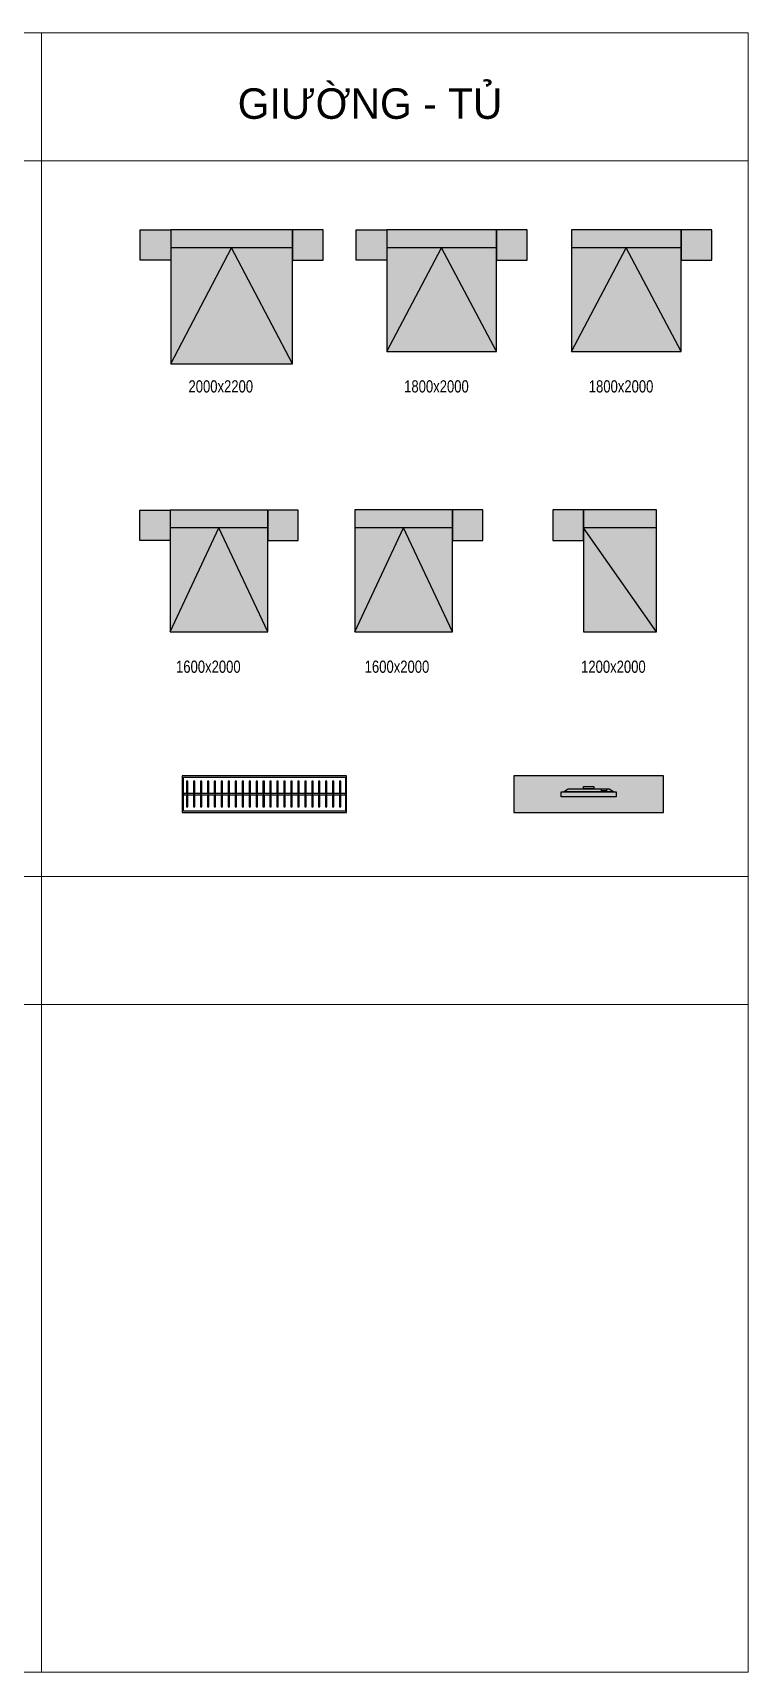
# Model space of a CAD drawing. Header units: millimetres. Extents: x 21129 to 2803301, y -510327 to 166837.
# Drawn here: x 357194 to 368924, y -266032 to -239149 of the extents above; entities that cross this region are included whole.
import ezdxf
from ezdxf.enums import TextEntityAlignment as Align

# ---------------------------------------------------------------- set-up
doc = ezdxf.new("R2010")
doc.units = ezdxf.units.MM
doc.layers.add('....03_TNT_A_THIN', color=251, linetype='Continuous', lineweight=13, transparency=0.5)
doc.layers.add('....12_TNT_F_FURNITURE', color=27, linetype='Continuous', transparency=0.5)
doc.layers.add('....20_TNT_N_TEXT', color=9, linetype='Continuous')
doc.layers.add('TNT-Hatch', color=250, linetype='Continuous')
doc.styles.add('.TNT_A_TXT_3_NOTE', font='uromans.shx', dxfattribs={"width": 0.8})

# ---------------------------------------------------------------- blocks, each defined once
blk = doc.blocks.new('TDN')
at = {"layer": 'TNT-Hatch'}
h = blk.add_hatch(color=253, dxfattribs=at)
h.dxf.hatch_style = 2
h.paths.add_polyline_path([(0, 0), (500, 0), (500, 500), (0, 500)])
blk.add_lwpolyline([(0, 0), (500, 0), (500, 500), (0, 500)], close=True)
blk = doc.blocks.new('*U492')
h = blk.add_hatch(color=253)
h.paths.add_polyline_path([(1312, -172), (1312, -213), (1138, -213), (1138, -172)])
h.paths.add_polyline_path([(813, -259), (888, -213), (1436, -213), (1436, -247), (1519, -247), (1519, -213), (1563, -213), (1638, -259)])
h.paths.add_polyline_path([(1675, -259), (1675, -341), (775, -341), (775, -259)])
h.paths.add_polyline_path([(1436, -213), (1519, -213), (1519, -247), (1436, -247)], flags=17)
at = {"layer": 'TNT-Hatch'}
blk.add_hatch(color=253, dxfattribs=at).paths.add_polyline_path([(0, -600), (2451, -600), (2451, 0), (0, 0)])
for points in [[(0, -600), (2451, -600), (2451, 0), (0, 0)], [(775, -341), (775, -259), (1675, -259), (1675, -341)], [(1312, -213), (1138, -213), (1138, -172), (1312, -172)], [(1519, -247), (1436, -247), (1436, -213), (1519, -213)]]:
    blk.add_lwpolyline(points, close=True)
blk.add_lwpolyline([(1519, -213), (1563, -213), (1638, -259), (813, -259), (888, -213), (1436, -213)])
blk = doc.blocks.new('*U493')
for points in [[(0, 600), (0, 0), (2693, 0), (2693, 600)], [(2673, 580), (2673, 20), (20, 20), (20, 580)]]:
    blk.add_lwpolyline(points, close=True)
at = {"ltscale": 6}
for points in [[(2673, 287), (2673, 313), (20, 313), (20, 287)], [(83, 319), (78, 319), (78, 280), (83, 280)], [(197, 319), (192, 319), (192, 280), (197, 280)], [(311, 319), (306, 319), (306, 280), (311, 280)], [(425, 319), (420, 319), (420, 280), (425, 280)], [(539, 319), (534, 319), (534, 280), (539, 280)], [(653, 319), (648, 319), (648, 280), (653, 280)], [(767, 319), (762, 319), (762, 280), (767, 280)], [(881, 319), (876, 319), (876, 280), (881, 280)], [(995, 319), (990, 319), (990, 280), (995, 280)], [(1109, 319), (1104, 319), (1104, 280), (1109, 280)], [(1223, 319), (1218, 319), (1218, 280), (1223, 280)], [(1337, 319), (1332, 319), (1332, 280), (1337, 280)], [(1451, 319), (1446, 319), (1446, 280), (1451, 280)], [(1565, 319), (1560, 319), (1560, 280), (1565, 280)], [(1679, 319), (1674, 319), (1674, 280), (1679, 280)], [(1793, 319), (1788, 319), (1788, 280), (1793, 280)], [(1907, 319), (1902, 319), (1902, 280), (1907, 280)], [(2021, 319), (2016, 319), (2016, 280), (2021, 280)], [(2135, 319), (2130, 319), (2130, 280), (2135, 280)], [(2249, 319), (2244, 319), (2244, 280), (2249, 280)], [(2363, 319), (2358, 319), (2358, 280), (2363, 280)], [(2477, 319), (2472, 319), (2472, 280), (2477, 280)], [(2591, 319), (2586, 319), (2586, 280), (2591, 280)]]:
    blk.add_lwpolyline(points, close=True, dxfattribs=at)
for points in [[(91, 313), (91, 515), (69, 515), (69, 313)], [(69, 287), (69, 92), (91, 92), (91, 287)], [(205, 313), (205, 515), (183, 515), (183, 313)], [(183, 287), (183, 92), (205, 92), (205, 287)], [(319, 313), (319, 515), (297, 515), (297, 313)], [(297, 287), (297, 92), (319, 92), (319, 287)], [(433, 313), (433, 515), (411, 515), (411, 313)], [(411, 287), (411, 92), (433, 92), (433, 287)], [(547, 313), (547, 515), (525, 515), (525, 313)], [(525, 287), (525, 92), (547, 92), (547, 287)], [(661, 313), (661, 515), (639, 515), (639, 313)], [(639, 287), (639, 92), (661, 92), (661, 287)], [(775, 313), (775, 515), (753, 515), (753, 313)], [(753, 287), (753, 92), (775, 92), (775, 287)], [(889, 313), (889, 515), (867, 515), (867, 313)], [(867, 287), (867, 92), (889, 92), (889, 287)], [(1003, 313), (1003, 515), (981, 515), (981, 313)], [(981, 287), (981, 92), (1003, 92), (1003, 287)], [(1117, 313), (1117, 515), (1095, 515), (1095, 313)], [(1095, 287), (1095, 92), (1117, 92), (1117, 287)], [(1231, 313), (1231, 515), (1209, 515), (1209, 313)], [(1209, 287), (1209, 92), (1231, 92), (1231, 287)], [(1345, 313), (1345, 515), (1323, 515), (1323, 313)], [(1323, 287), (1323, 92), (1345, 92), (1345, 287)], [(1459, 313), (1459, 515), (1437, 515), (1437, 313)], [(1437, 287), (1437, 92), (1459, 92), (1459, 287)], [(1573, 313), (1573, 515), (1551, 515), (1551, 313)], [(1551, 287), (1551, 92), (1573, 92), (1573, 287)], [(1687, 313), (1687, 515), (1665, 515), (1665, 313)], [(1665, 287), (1665, 92), (1687, 92), (1687, 287)], [(1801, 313), (1801, 515), (1779, 515), (1779, 313)], [(1779, 287), (1779, 92), (1801, 92), (1801, 287)], [(1915, 313), (1915, 515), (1893, 515), (1893, 313)], [(1893, 287), (1893, 92), (1915, 92), (1915, 287)], [(2029, 313), (2029, 515), (2007, 515), (2007, 313)], [(2007, 287), (2007, 92), (2029, 92), (2029, 287)], [(2143, 313), (2143, 515), (2121, 515), (2121, 313)], [(2121, 287), (2121, 92), (2143, 92), (2143, 287)], [(2257, 313), (2257, 515), (2235, 515), (2235, 313)], [(2235, 287), (2235, 92), (2257, 92), (2257, 287)], [(2371, 313), (2371, 515), (2349, 515), (2349, 313)], [(2349, 287), (2349, 92), (2371, 92), (2371, 287)], [(2485, 313), (2485, 515), (2463, 515), (2463, 313)], [(2463, 287), (2463, 92), (2485, 92), (2485, 287)], [(2599, 313), (2599, 515), (2577, 515), (2577, 313)], [(2577, 287), (2577, 92), (2599, 92), (2599, 287)]]:
    blk.add_lwpolyline(points, dxfattribs=at)
blk = doc.blocks.new('BED-2000')
at = {"layer": 'TNT-Hatch'}
h = blk.add_hatch(color=253, dxfattribs=at)
h.paths.add_polyline_path([(-1000, 0), (-1000, -2200), (1000, -2200), (1000, 0)])
h.paths.add_polyline_path([(-1500, -500), (-1500, 0), (-1000, 0), (-1000, -500)])
h.paths.add_polyline_path([(1500, -500), (1500, 0), (1000, 0), (1000, -500)])
for p, q in [((-1000, -2200), (0, -295)), ((1000, -295), (-1000, -295)), ((1000, -2200), (0, -295))]:
    blk.add_line(p, q)
for points in [[(-1500, -500), (-1500, 0), (-1000, 0), (-1000, -500)], [(-1000, 0), (-1000, -2200), (1000, -2200), (1000, 0)], [(1500, -500), (1500, 0), (1000, 0), (1000, -500)]]:
    blk.add_lwpolyline(points, close=True)
blk = doc.blocks.new('BED-04')
at = {"layer": 'TNT-Hatch'}
blk.add_hatch(color=253, dxfattribs=at).paths.add_polyline_path([(0, 600), (2000, 600), (2000, -600), (0, -600)])
for p in [(295, -600), (2000, -600)]:
    blk.add_line(p, (295, 600))
blk.add_lwpolyline([(0, 600), (2000, 600), (2000, -600), (0, -600)], close=True)
blk = doc.blocks.new('1800x2000')
at = {"layer": 'TNT-Hatch'}
h = blk.add_hatch(color=253, dxfattribs=at)
h.paths.add_polyline_path([(915147, 86836), (915147, 84836), (916947, 84836), (916947, 86836)])
h.paths.add_polyline_path([(914647, 86336), (914647, 86836), (915147, 86836), (915147, 86336)])
h.paths.add_polyline_path([(917447, 86336), (917447, 86836), (916947, 86836), (916947, 86336)])
for p, q in [((915147, 84836), (916047, 86541)), ((916947, 86541), (915147, 86541)), ((916947, 84836), (916047, 86541))]:
    blk.add_line(p, q)
for points in [[(914647, 86336), (914647, 86836), (915147, 86836), (915147, 86336)], [(915147, 86836), (915147, 84836), (916947, 84836), (916947, 86836)], [(917447, 86336), (917447, 86836), (916947, 86836), (916947, 86336)]]:
    blk.add_lwpolyline(points, close=True)
blk = doc.blocks.new('1600x2000')
at = {"layer": 'TNT-Hatch'}
h = blk.add_hatch(color=253, dxfattribs=at)
h.paths.add_polyline_path([(918799, 86836), (918799, 84836), (920399, 84836), (920399, 86836)])
h.paths.add_polyline_path([(918299, 86336), (918299, 86836), (918799, 86836), (918799, 86336)])
h.paths.add_polyline_path([(920899, 86336), (920899, 86836), (920399, 86836), (920399, 86336)])
for p, q in [((918799, 84836), (919599, 86541)), ((920399, 86541), (918799, 86541)), ((920399, 84836), (919599, 86541))]:
    blk.add_line(p, q)
for points in [[(918299, 86336), (918299, 86836), (918799, 86836), (918799, 86336)], [(918799, 86836), (918799, 84836), (920399, 84836), (920399, 86836)], [(920899, 86336), (920899, 86836), (920399, 86836), (920399, 86336)]]:
    blk.add_lwpolyline(points, close=True)
blk = doc.blocks.new('1800x2000 1')
blk.add_hatch(color=253).paths.add_polyline_path([(634785, 170424), (634785, 168424), (636585, 168424), (636585, 170424)])
for p, q in [((634785, 168424), (635685, 170129)), ((636585, 170129), (634785, 170129)), ((636585, 168424), (635685, 170129))]:
    blk.add_line(p, q)
blk.add_lwpolyline([(634785, 170424), (634785, 168424), (636585, 168424), (636585, 170424)], close=True)
blk = doc.blocks.new('1600x2000 1')
blk.add_hatch(color=253).paths.add_polyline_path([(631234, 165828), (631234, 163828), (632834, 163828), (632834, 165828)])
for p, q in [((631234, 163828), (632034, 165533)), ((632834, 165533), (631234, 165533)), ((632834, 163828), (632034, 165533))]:
    blk.add_line(p, q)
blk.add_lwpolyline([(631234, 165828), (631234, 163828), (632834, 163828), (632834, 165828)], close=True)

msp = doc.modelspace()

# ---------------------------------------------------------------- linework, layer by layer
at = {"layer": '....03_TNT_A_THIN'}
for p, q in [((357334.6, -266031.9), (357334.6, -239149.1)), ((320271.6, -241249.1), (368923.6, -241249.1)), ((320271.6, -252985), (368923.6, -252985)), ((320271.6, -255085), (368923.6, -255085))]:
    msp.add_line(p, q, dxfattribs=at)
msp.add_lwpolyline([(320271.6, -266031.9), (368923.6, -266031.9), (368923.6, -239149.1), (320271.6, -239149.1)], close=True, dxfattribs=at)

# ---------------------------------------------------------------- block references
at = {"layer": '....12_TNT_F_FURNITURE'}
for name, p in [('BED-2000', (360454.7, -242377.7)), ('1800x2000', (-552149.4, -329213.9)), ('1800x2000 1', (-268760.1, -412801.9)), ('TDN', (367824.7, -242877.7)), ('1600x2000', (-559352.3, -333810.4)), ('1600x2000 1', (-268760.1, -412801.9)), ('TDN', (364073.7, -247474.2)), ('TDN', (365720.7, -247474.2)), ('*U493', (359645.4, -251934.1)), ('*U492', (365082.9, -251334.1))]:
    msp.add_blockref(name, p, dxfattribs=at)
at = {"layer": '....12_TNT_F_FURNITURE', "xscale": -1, "rotation": 90}
msp.add_blockref('BED-04', (366820.7, -246974.2), dxfattribs=at)

# ---------------------------------------------------------------- texts
at = {"layer": '....20_TNT_N_TEXT', "style": '.TNT_A_TXT_3_NOTE'}
msp.add_text('GIƯỜNG - TỦ', height=500, dxfattribs=at).set_placement((362723.3, -240559.9), align=Align.CENTER)
at = {"layer": '....20_TNT_N_TEXT', "char_height": 200, "width": 11469.752, "attachment_point": 1, "style": '.TNT_A_TXT_3_NOTE'}
for s, insert in [('\\A1;2000x2200', (359746.8, -244847.3)), ('\\A1;1800x2000', (363282.8, -244847.3)), ('\\A1;1800x2000', (366309.8, -244847.3)), ('\\A1;1600x2000', (359542.8, -249443.8)), ('\\A1;1600x2000', (362635.8, -249443.8)), ('\\A1;1200x2000', (366183.8, -249443.8))]:
    msp.add_mtext(s, dxfattribs=dict(at, insert=insert))

doc.saveas('drawing.dxf')
